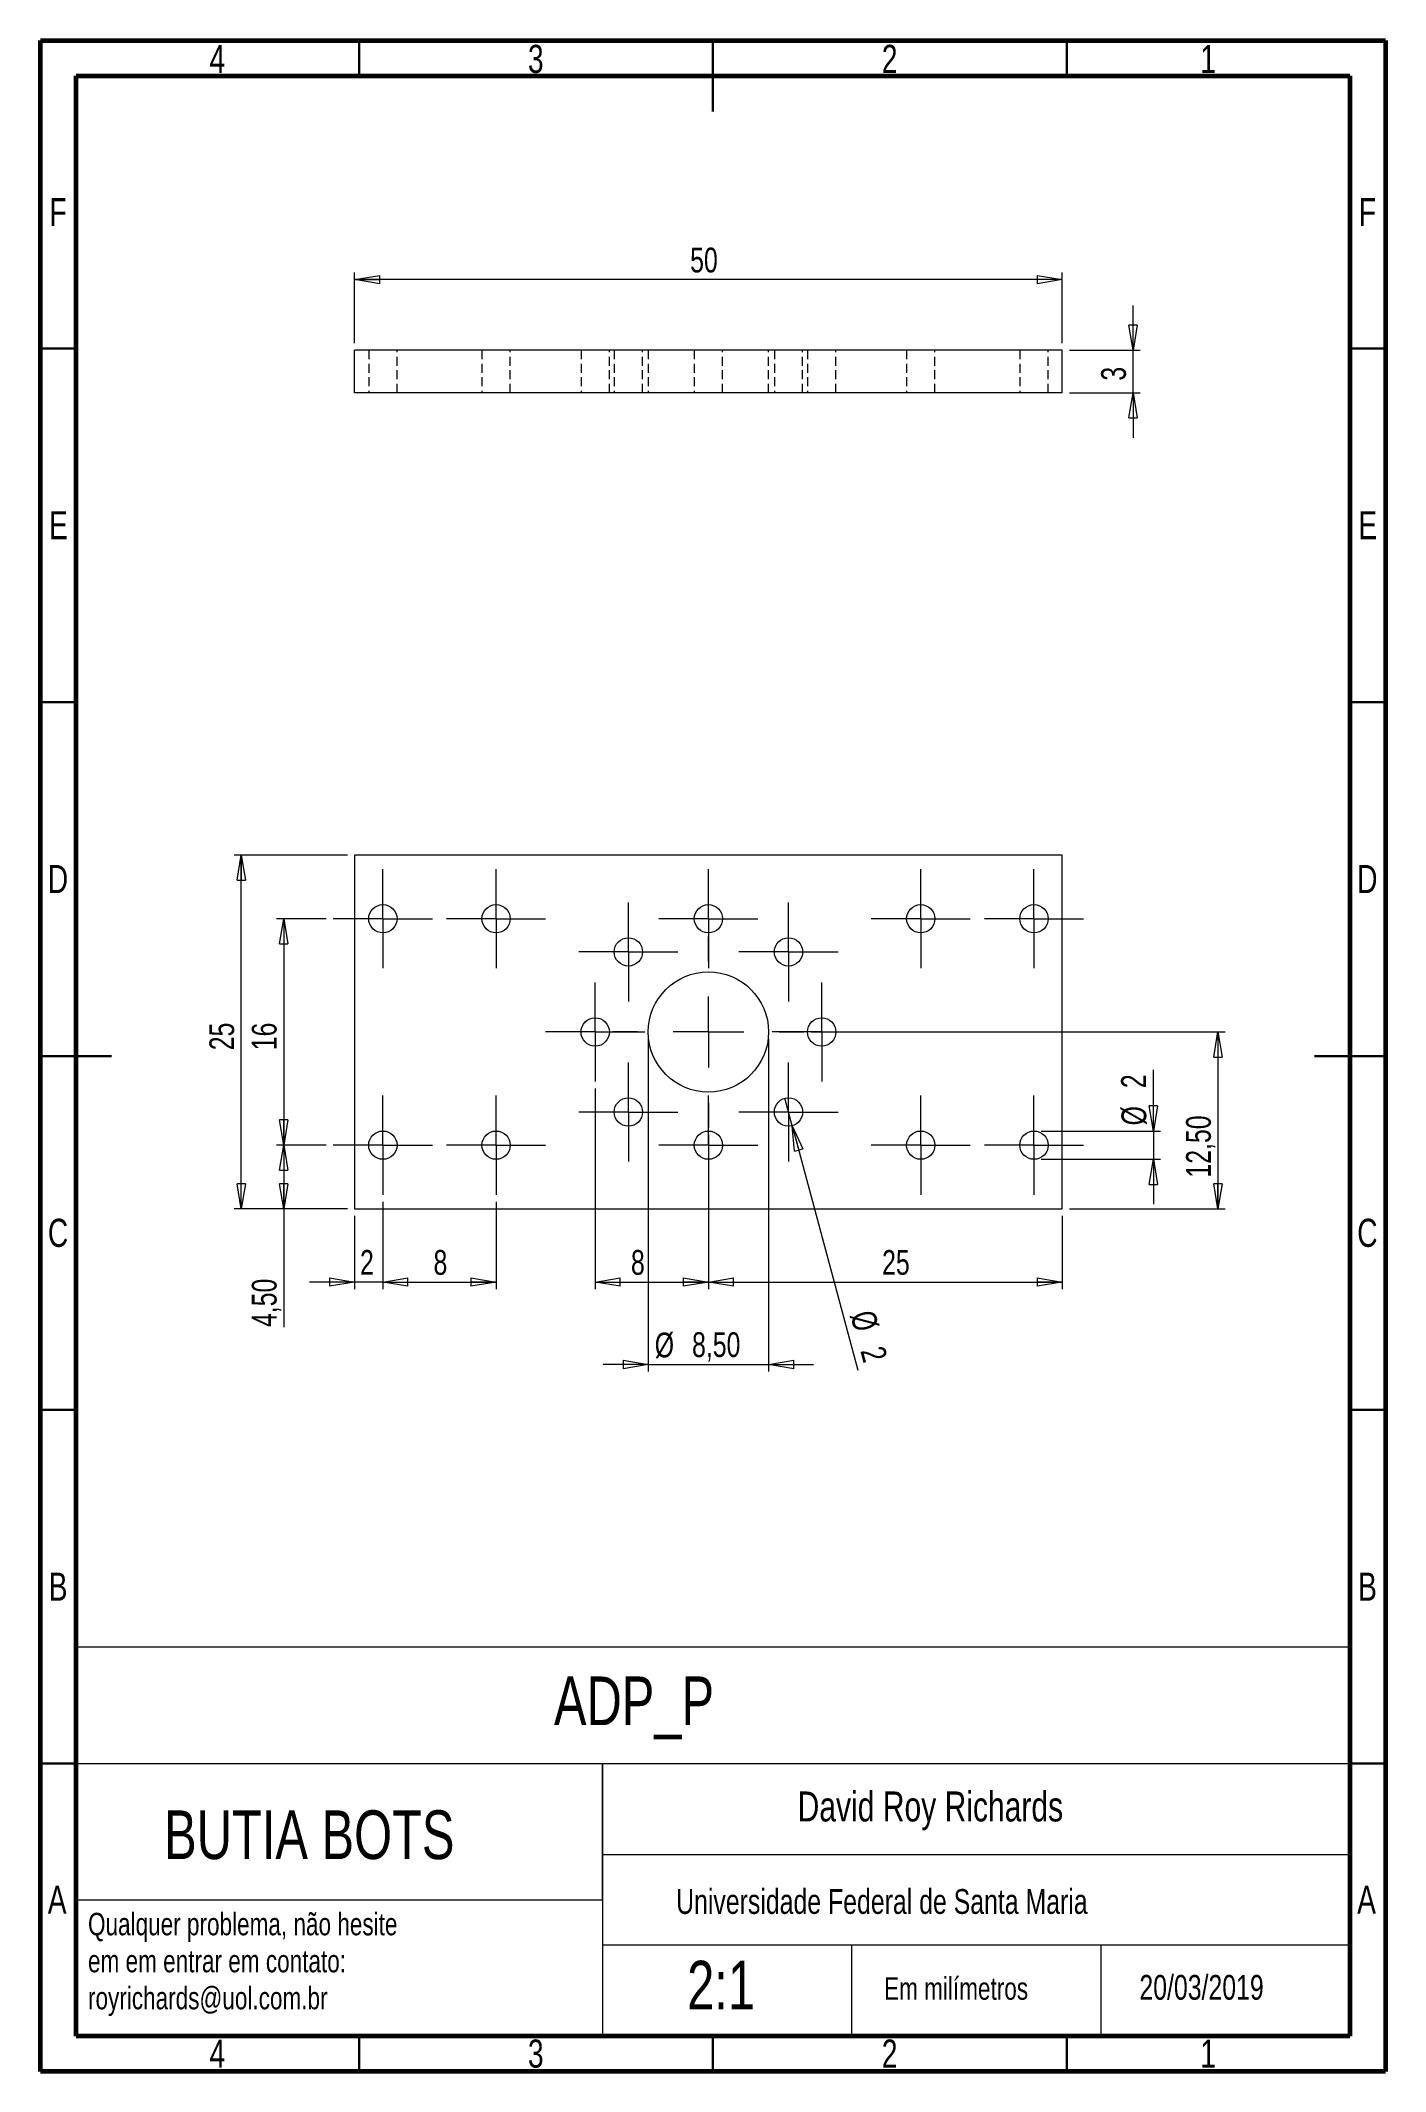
# Model space of a CAD drawing. Header units: millimetres. Extents: x 15 to 205, y 5 to 292.
import ezdxf

# ---------------------------------------------------------------- set-up
doc = ezdxf.new("R2010")
doc.units = ezdxf.units.MM
doc.linetypes.add('HIDDEN', pattern=[1.905, 1.27, -0.635])
doc.styles.add('SLDTEXTSTYLE0', font='TXT', dxfattribs={"width": 0.75})
doc.dimstyles.new('SLDDIMSTYLE0', dxfattribs={"dimtxt": 3.5, "dimasz": 3.556, "dimexe": 0, "dimexo": 0.0625, "dimgap": 0.875, "dimtad": 1, "dimlfac": 0.5, "dimrnd": 1e-09, "dimzin": 12, "dimdsep": 46, "dimtxsty": 'SLDTEXTSTYLE0', "dimblk1": 'CLOSED', "dimblk2": 'CLOSED', "dimsah": 1, "dimcen": 0.09, "dimadec": 0, "dimazin": 3, "dimtfac": 1, "dimtmove": 0, "dimatfit": 0, "dimldrblk": 'CLOSED', "dimfxl": 0, "dimfrac": 2, "dimtolj": 1, "dimtzin": 12, "dimarcsym": 0})
doc.dimstyles.new('SLDDIMSTYLE1', dxfattribs={"dimtxt": 3.5, "dimasz": 3.556, "dimexe": 0, "dimexo": 0.0625, "dimgap": 0.875, "dimtad": 1, "dimlfac": 0.5, "dimrnd": 1e-09, "dimzin": 12, "dimdsep": 46, "dimtxsty": 'SLDTEXTSTYLE0', "dimblk1": 'CLOSED', "dimblk2": 'CLOSED', "dimsah": 1, "dimcen": 0.09, "dimadec": 0, "dimazin": 3, "dimtfac": 1, "dimtofl": 0, "dimtmove": 0, "dimatfit": 3, "dimldrblk": 'CLOSED', "dimfxl": 0, "dimfrac": 2, "dimtolj": 1, "dimtzin": 12, "dimarcsym": 0})
doc.dimstyles.new('SLDDIMSTYLE2', dxfattribs={"dimtxt": 3.5, "dimasz": 3.556, "dimexe": 0, "dimexo": 0.0625, "dimgap": 0.875, "dimtad": 1, "dimlfac": 0.5, "dimrnd": 1e-09, "dimzin": 12, "dimdsep": 46, "dimtxsty": 'SLDTEXTSTYLE0', "dimblk1": 'NONE', "dimblk2": 'CLOSED', "dimsah": 1, "dimcen": 0, "dimadec": 0, "dimazin": 3, "dimtfac": 1, "dimtmove": 0, "dimatfit": 3, "dimldrblk": 'NONE', "dimfxl": 0, "dimfrac": 2, "dimtolj": 1, "dimtzin": 12, "dimarcsym": 0})

# ---------------------------------------------------------------- blocks, each defined once
blk = doc.blocks.new('SW_NOTE_0')
at = {"color": 0, "linetype": 'Continuous', "lineweight": 0, "char_height": 3.175, "attachment_point": 1, "style": 'SLDTEXTSTYLE0'}
for s, insert in [('Qualquer problema, não hesite', (0, 4.09)), ('em em entrar em contato:', (0, -1.14)), ('royrichards@uol.com.br', (0, -6.37))]:
    blk.add_mtext(s, dxfattribs=dict(at, insert=insert))
blk = doc.blocks.new('_CLOSED')
at = {"color": 0, "linetype": 'ByBlock', "lineweight": -2}
for p, q in [((-1, 0.166667), (0, 0)), ((-1, 0.166667), (-1, -0.166667)), ((0, 0), (-1, -0.166667)), ((0, 0), (-1, 0))]:
    blk.add_line(p, q, dxfattribs=at)
blk = doc.blocks.new('_D')
at = {"color": 7, "linetype": 'Continuous', "lineweight": 0}
for p, q in [((100.85, 150.9), (100.85, 103.9)), ((117.85, 150.9), (117.85, 103.9)), ((100.85, 104.9), (94.5, 104.9)), ((100.85, 104.9), (117.85, 104.9)), ((117.85, 104.9), (124.2, 104.9))]:
    blk.add_line(p, q, dxfattribs=at)
at = {"color": 7, "linetype": 'Continuous', "lineweight": 0, "xscale": 3.556, "yscale": 3.556}
blk.add_blockref('_CLOSED', (100.85, 104.9, -3), dxfattribs=at)
at = {"color": 7, "linetype": 'Continuous', "lineweight": 0, "xscale": 3.556, "yscale": 3.556, "rotation": 180.0000000000004}
blk.add_blockref('_CLOSED', (117.85, 104.9, -3), dxfattribs=at)
at = {"color": 7, "linetype": 'Continuous', "lineweight": 0, "char_height": 3.5, "attachment_point": 1, "style": 'SLDTEXTSTYLE0'}
for s, insert in [('%%c', (101.77, 109.41)), ('8,50', (107.04, 109.46))]:
    blk.add_mtext(s, dxfattribs=dict(at, insert=insert))
blk = doc.blocks.new('_D_1')
at = {"color": 7, "linetype": 'Continuous', "lineweight": 0}
for p, q in [((55.35, 135.9), (48.35, 135.9)), ((49.35, 135.9), (49.35, 126.9)), ((58.35, 126.9), (48.35, 126.9)), ((49.35, 126.9), (49.35, 110.2))]:
    blk.add_line(p, q, dxfattribs=at)
at = {"color": 7, "linetype": 'Continuous', "lineweight": 0, "xscale": 3.556, "yscale": 3.556}
for p, rotation in [((49.35, 135.9, -3), 90.0000000000004), ((49.35, 126.9, -3), 270.0000000000004)]:
    blk.add_blockref('_CLOSED', p, dxfattribs=dict(at, rotation=rotation))
at = {"color": 7, "linetype": 'Continuous', "lineweight": 0, "insert": (44.84, 110.2), "char_height": 3.5, "attachment_point": 1, "rotation": 90, "style": 'SLDTEXTSTYLE0'}
blk.add_mtext('4,50', dxfattribs=at)
blk = doc.blocks.new('_D_2')
at = {"color": 7, "linetype": 'Continuous', "lineweight": 0}
for p, q in [((63.35, 127.9), (63.35, 115.56)), ((59.35, 125.9), (59.35, 115.56)), ((59.35, 116.56), (53, 116.56)), ((63.35, 116.56), (59.35, 116.56)), ((63.35, 116.56), (69.7, 116.56))]:
    blk.add_line(p, q, dxfattribs=at)
at = {"color": 7, "linetype": 'Continuous', "lineweight": 0, "xscale": 3.556, "yscale": 3.556}
blk.add_blockref('_CLOSED', (59.35, 116.56, -3), dxfattribs=at)
at = {"color": 7, "linetype": 'Continuous', "lineweight": 0, "xscale": 3.556, "yscale": 3.556, "rotation": 180.0000000000004}
blk.add_blockref('_CLOSED', (63.35, 116.56, -3), dxfattribs=at)
at = {"color": 7, "linetype": 'Continuous', "lineweight": 0, "insert": (60.13, 121.08), "char_height": 3.5, "attachment_point": 1, "style": 'SLDTEXTSTYLE0'}
blk.add_mtext('2', dxfattribs=at)
blk = doc.blocks.new('_D_3')
at = {"color": 7, "linetype": 'Continuous', "lineweight": 0}
for p, q in [((63.35, 127.9), (63.35, 115.56)), ((79.35, 127.9), (79.35, 115.56)), ((63.35, 116.56), (79.35, 116.56))]:
    blk.add_line(p, q, dxfattribs=at)
at = {"color": 7, "linetype": 'Continuous', "lineweight": 0, "xscale": 3.556, "yscale": 3.556, "rotation": 180.0000000000004}
blk.add_blockref('_CLOSED', (63.35, 116.56, -3), dxfattribs=at)
at = {"color": 7, "linetype": 'Continuous', "lineweight": 0, "xscale": 3.556, "yscale": 3.556}
blk.add_blockref('_CLOSED', (79.35, 116.56, -3), dxfattribs=at)
at = {"color": 7, "linetype": 'Continuous', "lineweight": 0, "insert": (70.51, 121.08), "char_height": 3.5, "attachment_point": 1, "style": 'SLDTEXTSTYLE0'}
blk.add_mtext('8', dxfattribs=at)
blk = doc.blocks.new('_D_4')
at = {"color": 7, "linetype": 'Continuous', "lineweight": 0}
for p, q in [((55.35, 167.9), (48.35, 167.9)), ((49.35, 167.9), (49.35, 135.9)), ((55.35, 135.9), (48.35, 135.9))]:
    blk.add_line(p, q, dxfattribs=at)
at = {"color": 7, "linetype": 'Continuous', "lineweight": 0, "xscale": 3.556, "yscale": 3.556}
for p, rotation in [((49.35, 167.9, -3), 90.0000000000004), ((49.35, 135.9, -3), 270.0000000000004)]:
    blk.add_blockref('_CLOSED', p, dxfattribs=dict(at, rotation=rotation))
at = {"color": 7, "linetype": 'Continuous', "lineweight": 0, "insert": (44.84, 149.31), "char_height": 3.5, "attachment_point": 1, "rotation": 90, "style": 'SLDTEXTSTYLE0'}
blk.add_mtext('16', dxfattribs=at)
blk = doc.blocks.new('_D_5')
at = {"color": 7, "linetype": 'Continuous', "lineweight": 0}
for p, q in [((172.22, 137.9), (172.22, 146.55)), ((156.35, 137.9), (173.22, 137.9)), ((172.22, 137.9), (172.22, 133.9)), ((156.35, 133.9), (173.22, 133.9)), ((172.22, 133.9), (172.22, 127.55))]:
    blk.add_line(p, q, dxfattribs=at)
at = {"color": 7, "linetype": 'Continuous', "lineweight": 0, "xscale": 3.556, "yscale": 3.556}
for p, rotation in [((172.22, 137.9, -3), 270.0000000000004), ((172.22, 133.9, -3), 90.0000000000004)]:
    blk.add_blockref('_CLOSED', p, dxfattribs=dict(at, rotation=rotation))
at = {"color": 7, "linetype": 'Continuous', "lineweight": 0, "char_height": 3.5, "attachment_point": 1, "rotation": 90, "style": 'SLDTEXTSTYLE0'}
for s, insert in [('2', (167.66, 143.96)), ('%%c', (167.71, 138.69))]:
    blk.add_mtext(s, dxfattribs=dict(at, insert=insert))
blk = doc.blocks.new('_D_6')
at = {"color": 7, "linetype": 'Continuous', "lineweight": 0}
for q in [(120.15, 142.52), (130.45, 104.08)]:
    blk.add_line((121.19, 138.65), q, dxfattribs=at)
at = {"color": 7, "linetype": 'Continuous', "lineweight": 0, "xscale": 3.556, "yscale": 3.556, "rotation": 105}
blk.add_blockref('_CLOSED', (121.19, 138.65, -3), dxfattribs=at)
at = {"color": 7, "linetype": 'Continuous', "lineweight": 0, "char_height": 3.5, "attachment_point": 1, "rotation": 285, "style": 'SLDTEXTSTYLE0'}
for s, insert in [('%%c', (132.76, 112.84)), ('2', (134.18, 107.75))]:
    blk.add_mtext(s, dxfattribs=dict(at, insert=insert))
blk = doc.blocks.new('_NONE')
blk = doc.blocks.new('_D_7')
at = {"color": 7, "linetype": 'Continuous', "lineweight": 0}
for p, q in [((93.35, 143.9), (93.35, 115.56)), ((109.35, 137.4), (109.35, 115.56)), ((93.35, 116.56), (109.35, 116.56))]:
    blk.add_line(p, q, dxfattribs=at)
at = {"color": 7, "linetype": 'Continuous', "lineweight": 0, "xscale": 3.556, "yscale": 3.556, "rotation": 180.0000000000004}
blk.add_blockref('_CLOSED', (93.35, 116.56, -3), dxfattribs=at)
at = {"color": 7, "linetype": 'Continuous', "lineweight": 0, "xscale": 3.556, "yscale": 3.556}
blk.add_blockref('_CLOSED', (109.35, 116.56, -3), dxfattribs=at)
at = {"color": 7, "linetype": 'Continuous', "lineweight": 0, "insert": (98.41, 121.08), "char_height": 3.5, "attachment_point": 1, "style": 'SLDTEXTSTYLE0'}
blk.add_mtext('8', dxfattribs=at)
blk = doc.blocks.new('_D_8')
at = {"color": 7, "linetype": 'Continuous', "lineweight": 0}
for p, q in [((109.35, 137.4), (109.35, 115.56)), ((159.35, 125.9), (159.35, 115.56)), ((109.35, 116.56), (159.35, 116.56))]:
    blk.add_line(p, q, dxfattribs=at)
at = {"color": 7, "linetype": 'Continuous', "lineweight": 0, "xscale": 3.556, "yscale": 3.556, "rotation": 180.0000000000004}
blk.add_blockref('_CLOSED', (109.35, 116.56, -3), dxfattribs=at)
at = {"color": 7, "linetype": 'Continuous', "lineweight": 0, "xscale": 3.556, "yscale": 3.556}
blk.add_blockref('_CLOSED', (159.35, 116.56, -3), dxfattribs=at)
at = {"color": 7, "linetype": 'Continuous', "lineweight": 0, "insert": (133.89, 121.08), "char_height": 3.5, "attachment_point": 1, "style": 'SLDTEXTSTYLE0'}
blk.add_mtext('25', dxfattribs=at)
blk = doc.blocks.new('_D_9')
at = {"color": 7, "linetype": 'Continuous', "lineweight": 0}
for p, q in [((123.85, 151.9), (182.35, 151.9)), ((181.35, 151.9), (181.35, 126.9)), ((160.35, 126.9), (182.35, 126.9))]:
    blk.add_line(p, q, dxfattribs=at)
at = {"color": 7, "linetype": 'Continuous', "lineweight": 0, "xscale": 3.556, "yscale": 3.556}
for p, rotation in [((181.35, 151.9, -3), 90.0000000000004), ((181.35, 126.9, -3), 270.0000000000004)]:
    blk.add_blockref('_CLOSED', p, dxfattribs=dict(at, rotation=rotation))
at = {"color": 7, "linetype": 'Continuous', "lineweight": 0, "insert": (176.84, 131.32), "char_height": 3.5, "attachment_point": 1, "rotation": 90, "style": 'SLDTEXTSTYLE0'}
blk.add_mtext('12,50', dxfattribs=at)
blk = doc.blocks.new('_D_10')
at = {"color": 7, "linetype": 'Continuous', "lineweight": 0}
for p, q in [((58.35, 176.9), (42.35, 176.9)), ((43.35, 126.9), (43.35, 176.9)), ((58.35, 126.9), (42.35, 126.9))]:
    blk.add_line(p, q, dxfattribs=at)
at = {"color": 7, "linetype": 'Continuous', "lineweight": 0, "xscale": 3.556, "yscale": 3.556}
for p, rotation in [((43.35, 176.9, -3), 90.0000000000004), ((43.35, 126.9, -3), 270.0000000000004)]:
    blk.add_blockref('_CLOSED', p, dxfattribs=dict(at, rotation=rotation))
at = {"color": 7, "linetype": 'Continuous', "lineweight": 0, "insert": (38.84, 149.31), "char_height": 3.5, "attachment_point": 1, "rotation": 90, "style": 'SLDTEXTSTYLE0'}
blk.add_mtext('25', dxfattribs=at)
blk = doc.blocks.new('SW_CENTERMARKSYMBOL_0')
at = {"color": 0, "linetype": 'Continuous', "lineweight": 0}
for p, q in [((0, 10), (0, 13.5)), ((0, 0), (0, 5)), ((-10, 0), (-13.5, 0)), ((0, 0), (-5, 0)), ((0, 0), (0, -5)), ((0, 0), (5, 0)), ((10, 0), (13.5, 0)), ((0, -10), (0, -13.5))]:
    blk.add_line(p, q, dxfattribs=at)
blk = doc.blocks.new('SW_CENTERMARKSYMBOL_1')
at = {"color": 0, "linetype": 'Continuous', "lineweight": 0}
for p, q in [((0, 5), (0, 7)), ((0, 0), (0, 5)), ((-5, 0), (-7, 0)), ((0, 0), (-5, 0)), ((0, 0), (0, -5)), ((0, 0), (5, 0)), ((5, 0), (7, 0)), ((0, -5), (0, -7))]:
    blk.add_line(p, q, dxfattribs=at)
blk = doc.blocks.new('SW_CENTERMARKSYMBOL_2')
at = {"color": 0, "linetype": 'Continuous', "lineweight": 0}
for p, q in [((0, 5), (0, 7)), ((0, 0), (0, 5)), ((-5, 0), (-7, 0)), ((0, 0), (-5, 0)), ((0, 0), (0, -5)), ((0, 0), (5, 0)), ((5, 0), (7, 0)), ((0, -5), (0, -7))]:
    blk.add_line(p, q, dxfattribs=at)
blk = doc.blocks.new('SW_CENTERMARKSYMBOL_3')
at = {"color": 0, "linetype": 'Continuous', "lineweight": 0}
for p, q in [((0, 5), (0, 7)), ((0, 0), (0, 5)), ((-5, 0), (-7, 0)), ((0, 0), (-5, 0)), ((0, 0), (0, -5)), ((0, 0), (5, 0)), ((5, 0), (7, 0)), ((0, -5), (0, -7))]:
    blk.add_line(p, q, dxfattribs=at)
blk = doc.blocks.new('SW_CENTERMARKSYMBOL_4')
at = {"color": 0, "linetype": 'Continuous', "lineweight": 0}
for p, q in [((0, 5), (0, 7)), ((0, 0), (0, 5)), ((-5, 0), (-7, 0)), ((0, 0), (-5, 0)), ((0, 0), (0, -5)), ((0, 0), (5, 0)), ((5, 0), (7, 0)), ((0, -5), (0, -7))]:
    blk.add_line(p, q, dxfattribs=at)
blk = doc.blocks.new('SW_CENTERMARKSYMBOL_5')
at = {"color": 0, "linetype": 'Continuous', "lineweight": 0}
for p, q in [((0, 5), (0, 7)), ((0, 0), (0, 5)), ((-5, 0), (-7, 0)), ((0, 0), (-5, 0)), ((0, 0), (0, -5)), ((0, 0), (5, 0)), ((5, 0), (7, 0)), ((0, -5), (0, -7))]:
    blk.add_line(p, q, dxfattribs=at)
blk = doc.blocks.new('SW_CENTERMARKSYMBOL_6')
at = {"color": 0, "linetype": 'Continuous', "lineweight": 0}
for p, q in [((0, 5), (0, 7)), ((0, 0), (0, 5)), ((-5, 0), (-7, 0)), ((0, 0), (-5, 0)), ((0, 0), (0, -5)), ((0, 0), (5, 0)), ((5, 0), (7, 0)), ((0, -5), (0, -7))]:
    blk.add_line(p, q, dxfattribs=at)
blk = doc.blocks.new('SW_CENTERMARKSYMBOL_7')
at = {"color": 0, "linetype": 'Continuous', "lineweight": 0}
for p, q in [((0, 5), (0, 7)), ((0, 0), (0, 5)), ((-5, 0), (-7, 0)), ((0, 0), (-5, 0)), ((0, 0), (0, -5)), ((0, 0), (5, 0)), ((5, 0), (7, 0)), ((0, -5), (0, -7))]:
    blk.add_line(p, q, dxfattribs=at)
blk = doc.blocks.new('SW_CENTERMARKSYMBOL_8')
at = {"color": 0, "linetype": 'Continuous', "lineweight": 0}
for p, q in [((0, 5), (0, 7)), ((0, 0), (0, 5)), ((-5, 0), (-7, 0)), ((0, 0), (-5, 0)), ((0, 0), (0, -5)), ((0, 0), (5, 0)), ((5, 0), (7, 0)), ((0, -5), (0, -7))]:
    blk.add_line(p, q, dxfattribs=at)
blk = doc.blocks.new('SW_CENTERMARKSYMBOL_9')
at = {"color": 0, "linetype": 'Continuous', "lineweight": 0}
for p, q in [((0, 5), (0, 7)), ((0, 0), (0, 5)), ((-5, 0), (-7, 0)), ((0, 0), (-5, 0)), ((0, 0), (0, -5)), ((0, 0), (5, 0)), ((5, 0), (7, 0)), ((0, -5), (0, -7))]:
    blk.add_line(p, q, dxfattribs=at)
blk = doc.blocks.new('SW_CENTERMARKSYMBOL_10')
at = {"color": 0, "linetype": 'Continuous', "lineweight": 0}
for p, q in [((0, 5), (0, 7)), ((0, 0), (0, 5)), ((-5, 0), (-7, 0)), ((0, 0), (-5, 0)), ((0, 0), (0, -5)), ((0, 0), (5, 0)), ((5, 0), (7, 0)), ((0, -5), (0, -7))]:
    blk.add_line(p, q, dxfattribs=at)
blk = doc.blocks.new('SW_CENTERMARKSYMBOL_11')
at = {"color": 0, "linetype": 'Continuous', "lineweight": 0}
for p, q in [((0, 5), (0, 7)), ((0, 0), (0, 5)), ((-5, 0), (-7, 0)), ((0, 0), (-5, 0)), ((0, 0), (0, -5)), ((0, 0), (5, 0)), ((5, 0), (7, 0)), ((0, -5), (0, -7))]:
    blk.add_line(p, q, dxfattribs=at)
blk = doc.blocks.new('SW_CENTERMARKSYMBOL_12')
at = {"color": 0, "linetype": 'Continuous', "lineweight": 0}
for p, q in [((0, 5), (0, 7)), ((0, 0), (0, 5)), ((-5, 0), (-7, 0)), ((0, 0), (-5, 0)), ((0, 0), (0, -5)), ((0, 0), (5, 0)), ((5, 0), (7, 0)), ((0, -5), (0, -7))]:
    blk.add_line(p, q, dxfattribs=at)
blk = doc.blocks.new('SW_CENTERMARKSYMBOL_13')
at = {"color": 0, "linetype": 'Continuous', "lineweight": 0}
for p, q in [((0, 5), (0, 7)), ((0, 0), (0, 5)), ((-5, 0), (-7, 0)), ((0, 0), (-5, 0)), ((0, 0), (0, -5)), ((0, 0), (5, 0)), ((5, 0), (7, 0)), ((0, -5), (0, -7))]:
    blk.add_line(p, q, dxfattribs=at)
blk = doc.blocks.new('SW_CENTERMARKSYMBOL_14')
at = {"color": 0, "linetype": 'Continuous', "lineweight": 0}
for p, q in [((0, 5), (0, 7)), ((0, 0), (0, 5)), ((-5, 0), (-7, 0)), ((0, 0), (-5, 0)), ((0, 0), (0, -5)), ((0, 0), (5, 0)), ((5, 0), (7, 0)), ((0, -5), (0, -7))]:
    blk.add_line(p, q, dxfattribs=at)
blk = doc.blocks.new('SW_CENTERMARKSYMBOL_15')
at = {"color": 0, "linetype": 'Continuous', "lineweight": 0}
for p, q in [((0, 5), (0, 7)), ((0, 0), (0, 5)), ((-5, 0), (-7, 0)), ((0, 0), (-5, 0)), ((0, 0), (0, -5)), ((0, 0), (5, 0)), ((5, 0), (7, 0)), ((0, -5), (0, -7))]:
    blk.add_line(p, q, dxfattribs=at)
blk = doc.blocks.new('SW_CENTERMARKSYMBOL_16')
at = {"color": 0, "linetype": 'Continuous', "lineweight": 0}
for p, q in [((0, 5), (0, 7)), ((0, 0), (0, 5)), ((-5, 0), (-7, 0)), ((0, 0), (-5, 0)), ((0, 0), (0, -5)), ((0, 0), (5, 0)), ((5, 0), (7, 0)), ((0, -5), (0, -7))]:
    blk.add_line(p, q, dxfattribs=at)
blk = doc.blocks.new('SW_CENTERMARKSYMBOL_17')
at = {"color": 0, "linetype": 'Continuous', "lineweight": 0}
for p, q in [((0, 10), (0, 13.5)), ((0, 0), (0, 5)), ((-10, 0), (-13.5, 0)), ((0, 0), (-5, 0)), ((0, 0), (0, -5)), ((0, 0), (5, 0)), ((10, 0), (13.5, 0)), ((0, -10), (0, -13.5))]:
    blk.add_line(p, q, dxfattribs=at)
blk = doc.blocks.new('SW_CENTERMARKSYMBOL_18')
at = {"color": 0, "linetype": 'Continuous', "lineweight": 0}
for p, q in [((0, 5), (0, 7)), ((0, 0), (0, 5)), ((-5, 0), (-7, 0)), ((0, 0), (-5, 0)), ((0, 0), (0, -5)), ((0, 0), (5, 0)), ((5, 0), (7, 0)), ((0, -5), (0, -7))]:
    blk.add_line(p, q, dxfattribs=at)
blk = doc.blocks.new('SW_CENTERMARKSYMBOL_19')
at = {"color": 0, "linetype": 'Continuous', "lineweight": 0}
for p, q in [((0, 5), (0, 7)), ((0, 0), (0, 5)), ((-5, 0), (-7, 0)), ((0, 0), (-5, 0)), ((0, 0), (0, -5)), ((0, 0), (5, 0)), ((5, 0), (7, 0)), ((0, -5), (0, -7))]:
    blk.add_line(p, q, dxfattribs=at)
blk = doc.blocks.new('SW_CENTERMARKSYMBOL_20')
at = {"color": 0, "linetype": 'Continuous', "lineweight": 0}
for p, q in [((0, 5), (0, 7)), ((0, 0), (0, 5)), ((-5, 0), (-7, 0)), ((0, 0), (-5, 0)), ((0, 0), (0, -5)), ((0, 0), (5, 0)), ((5, 0), (7, 0)), ((0, -5), (0, -7))]:
    blk.add_line(p, q, dxfattribs=at)
blk = doc.blocks.new('SW_CENTERMARKSYMBOL_21')
at = {"color": 0, "linetype": 'Continuous', "lineweight": 0}
for p, q in [((0, 5), (0, 7)), ((0, 0), (0, 5)), ((-5, 0), (-7, 0)), ((0, 0), (-5, 0)), ((0, 0), (0, -5)), ((0, 0), (5, 0)), ((5, 0), (7, 0)), ((0, -5), (0, -7))]:
    blk.add_line(p, q, dxfattribs=at)
blk = doc.blocks.new('SW_CENTERMARKSYMBOL_22')
at = {"color": 0, "linetype": 'Continuous', "lineweight": 0}
for p, q in [((0, 5), (0, 7)), ((0, 0), (0, 5)), ((-5, 0), (-7, 0)), ((0, 0), (-5, 0)), ((0, 0), (0, -5)), ((0, 0), (5, 0)), ((5, 0), (7, 0)), ((0, -5), (0, -7))]:
    blk.add_line(p, q, dxfattribs=at)
blk = doc.blocks.new('SW_CENTERMARKSYMBOL_23')
at = {"color": 0, "linetype": 'Continuous', "lineweight": 0}
for p, q in [((0, 5), (0, 7)), ((0, 0), (0, 5)), ((-5, 0), (-7, 0)), ((0, 0), (-5, 0)), ((0, 0), (0, -5)), ((0, 0), (5, 0)), ((5, 0), (7, 0)), ((0, -5), (0, -7))]:
    blk.add_line(p, q, dxfattribs=at)
blk = doc.blocks.new('SW_CENTERMARKSYMBOL_24')
at = {"color": 0, "linetype": 'Continuous', "lineweight": 0}
for p, q in [((0, 5), (0, 7)), ((0, 0), (0, 5)), ((-5, 0), (-7, 0)), ((0, 0), (-5, 0)), ((0, 0), (0, -5)), ((0, 0), (5, 0)), ((5, 0), (7, 0)), ((0, -5), (0, -7))]:
    blk.add_line(p, q, dxfattribs=at)
blk = doc.blocks.new('SW_CENTERMARKSYMBOL_25')
at = {"color": 0, "linetype": 'Continuous', "lineweight": 0}
for p, q in [((0, 5), (0, 7)), ((0, 0), (0, 5)), ((-5, 0), (-7, 0)), ((0, 0), (-5, 0)), ((0, 0), (0, -5)), ((0, 0), (5, 0)), ((5, 0), (7, 0)), ((0, -5), (0, -7))]:
    blk.add_line(p, q, dxfattribs=at)
blk = doc.blocks.new('SW_CENTERMARKSYMBOL_26')
at = {"color": 0, "linetype": 'Continuous', "lineweight": 0}
for p, q in [((0, 5), (0, 7)), ((0, 0), (0, 5)), ((-5, 0), (-7, 0)), ((0, 0), (-5, 0)), ((0, 0), (0, -5)), ((0, 0), (5, 0)), ((5, 0), (7, 0)), ((0, -5), (0, -7))]:
    blk.add_line(p, q, dxfattribs=at)
blk = doc.blocks.new('SW_CENTERMARKSYMBOL_27')
at = {"color": 0, "linetype": 'Continuous', "lineweight": 0}
for p, q in [((0, 5), (0, 7)), ((0, 0), (0, 5)), ((-5, 0), (-7, 0)), ((0, 0), (-5, 0)), ((0, 0), (0, -5)), ((0, 0), (5, 0)), ((5, 0), (7, 0)), ((0, -5), (0, -7))]:
    blk.add_line(p, q, dxfattribs=at)
blk = doc.blocks.new('SW_CENTERMARKSYMBOL_28')
at = {"color": 0, "linetype": 'Continuous', "lineweight": 0}
for p, q in [((0, 5), (0, 7)), ((0, 0), (0, 5)), ((-5, 0), (-7, 0)), ((0, 0), (-5, 0)), ((0, 0), (0, -5)), ((0, 0), (5, 0)), ((5, 0), (7, 0)), ((0, -5), (0, -7))]:
    blk.add_line(p, q, dxfattribs=at)
blk = doc.blocks.new('SW_CENTERMARKSYMBOL_29')
at = {"color": 0, "linetype": 'Continuous', "lineweight": 0}
for p, q in [((0, 5), (0, 7)), ((0, 0), (0, 5)), ((-5, 0), (-7, 0)), ((0, 0), (-5, 0)), ((0, 0), (0, -5)), ((0, 0), (5, 0)), ((5, 0), (7, 0)), ((0, -5), (0, -7))]:
    blk.add_line(p, q, dxfattribs=at)
blk = doc.blocks.new('SW_CENTERMARKSYMBOL_30')
at = {"color": 0, "linetype": 'Continuous', "lineweight": 0}
for p, q in [((0, 5), (0, 7)), ((0, 0), (0, 5)), ((-5, 0), (-7, 0)), ((0, 0), (-5, 0)), ((0, 0), (0, -5)), ((0, 0), (5, 0)), ((5, 0), (7, 0)), ((0, -5), (0, -7))]:
    blk.add_line(p, q, dxfattribs=at)
blk = doc.blocks.new('SW_CENTERMARKSYMBOL_31')
at = {"color": 0, "linetype": 'Continuous', "lineweight": 0}
for p, q in [((0, 5), (0, 7)), ((0, 0), (0, 5)), ((-5, 0), (-7, 0)), ((0, 0), (-5, 0)), ((0, 0), (0, -5)), ((0, 0), (5, 0)), ((5, 0), (7, 0)), ((0, -5), (0, -7))]:
    blk.add_line(p, q, dxfattribs=at)
blk = doc.blocks.new('SW_CENTERMARKSYMBOL_32')
at = {"color": 0, "linetype": 'Continuous', "lineweight": 0}
for p, q in [((0, 5), (0, 7)), ((0, 0), (0, 5)), ((-5, 0), (-7, 0)), ((0, 0), (-5, 0)), ((0, 0), (0, -5)), ((0, 0), (5, 0)), ((5, 0), (7, 0)), ((0, -5), (0, -7))]:
    blk.add_line(p, q, dxfattribs=at)
blk = doc.blocks.new('SW_CENTERMARKSYMBOL_33')
at = {"color": 0, "linetype": 'Continuous', "lineweight": 0}
for p, q in [((0, 5), (0, 7)), ((0, 0), (0, 5)), ((-5, 0), (-7, 0)), ((0, 0), (-5, 0)), ((0, 0), (0, -5)), ((0, 0), (5, 0)), ((5, 0), (7, 0)), ((0, -5), (0, -7))]:
    blk.add_line(p, q, dxfattribs=at)
blk = doc.blocks.new('_D_11')
at = {"color": 7, "linetype": 'Continuous', "lineweight": 0}
for p, q in [((169.35, 248.23), (169.35, 254.58)), ((160.35, 248.23), (170.35, 248.23)), ((169.35, 242.23), (169.35, 248.23)), ((160.35, 242.23), (170.35, 242.23)), ((169.35, 242.23), (169.35, 235.88))]:
    blk.add_line(p, q, dxfattribs=at)
at = {"color": 7, "linetype": 'Continuous', "lineweight": 0, "xscale": 3.556, "yscale": 3.556}
for p, rotation in [((169.35, 248.23), 270.0000000000004), ((169.35, 242.23), 90.0000000000004)]:
    blk.add_blockref('_CLOSED', p, dxfattribs=dict(at, rotation=rotation))
at = {"color": 7, "linetype": 'Continuous', "lineweight": 0, "insert": (164.84, 243.94), "char_height": 3.5, "attachment_point": 1, "rotation": 90, "style": 'SLDTEXTSTYLE0'}
blk.add_mtext('3', dxfattribs=at)
blk = doc.blocks.new('_D_12')
at = {"color": 7, "linetype": 'Continuous', "lineweight": 0}
for p, q in [((59.35, 249.23), (59.35, 259.23)), ((159.35, 249.23), (159.35, 259.23)), ((159.35, 258.23), (59.35, 258.23))]:
    blk.add_line(p, q, dxfattribs=at)
at = {"color": 7, "linetype": 'Continuous', "lineweight": 0, "xscale": 3.556, "yscale": 3.556, "rotation": 180.0000000000004}
blk.add_blockref('_CLOSED', (59.35, 258.23), dxfattribs=at)
at = {"color": 7, "linetype": 'Continuous', "lineweight": 0, "xscale": 3.556, "yscale": 3.556}
blk.add_blockref('_CLOSED', (159.35, 258.23), dxfattribs=at)
at = {"color": 7, "linetype": 'Continuous', "lineweight": 0, "insert": (106.77, 262.74), "char_height": 3.5, "attachment_point": 1, "style": 'SLDTEXTSTYLE0'}
blk.add_mtext('50', dxfattribs=at)

msp = doc.modelspace()

# ---------------------------------------------------------------- linework, layer by layer
at = {"color": 7, "linetype": 'Continuous', "lineweight": 60}
for p, q in [((15, 5), (15, 292)), ((15, 292), (205, 292)), ((205, 292), (205, 5)), ((20, 10), (20, 287)), ((20, 287), (200, 287)), ((200, 287), (200, 10)), ((200, 10), (20, 10)), ((205, 5), (15, 5))]:
    msp.add_line(p, q, dxfattribs=at)
at = {"color": 7, "linetype": 'Continuous', "lineweight": 30}
for p, q in [((60, 287), (60, 292)), ((110, 292), (110, 282)), ((110, 287), (110, 292)), ((160, 287), (160, 292)), ((20, 248.5), (15, 248.5)), ((200, 248.5), (205, 248.5)), ((20, 198.5), (15, 198.5)), ((200, 198.5), (205, 198.5)), ((15, 148.5), (25, 148.5)), ((20, 148.5), (15, 148.5)), ((205, 148.5), (195, 148.5)), ((200, 148.5), (205, 148.5)), ((20, 98.5), (15, 98.5)), ((200, 98.5), (205, 98.5)), ((20, 48.5), (15, 48.5)), ((200, 48.5), (205, 48.5)), ((60, 10), (60, 5)), ((110, 10), (110, 5)), ((160, 10), (160, 5))]:
    msp.add_line(p, q, dxfattribs=at)
at = {"color": 7, "linetype": 'Continuous', "lineweight": 15}
for p, q in [((59.354, 242.232), (59.354, 248.232)), ((159.354, 248.232), (59.354, 248.232)), ((159.354, 242.232), (159.354, 248.232)), ((159.354, 242.232), (59.354, 242.232)), ((59.354, 176.897), (59.354, 126.897)), ((159.354, 176.897), (59.354, 176.897)), ((159.354, 126.897), (159.354, 176.897)), ((59.354, 126.897), (159.354, 126.897))]:
    msp.add_line(p, q, dxfattribs=at)
at = {"color": 7, "linetype": 'HIDDEN', "lineweight": 0}
for p, q in [((61.354, 248.232), (61.354, 242.232)), ((65.354, 242.232), (65.354, 248.232)), ((77.354, 248.232), (77.354, 242.232)), ((81.354, 242.232), (81.354, 248.232)), ((91.354, 248.232), (91.354, 242.232)), ((95.354, 242.232), (95.354, 248.232)), ((96.04, 248.232), (96.04, 242.232)), ((100.04, 242.232), (100.04, 248.232)), ((100.854, 248.232), (100.854, 242.232)), ((107.354, 248.232), (107.354, 242.232)), ((111.354, 242.232), (111.354, 248.232)), ((117.854, 242.232), (117.854, 248.232)), ((118.668, 248.232), (118.668, 242.232)), ((122.668, 242.232), (122.668, 248.232)), ((123.354, 248.232), (123.354, 242.232)), ((127.354, 242.232), (127.354, 248.232)), ((137.354, 248.232), (137.354, 242.232)), ((141.354, 242.232), (141.354, 248.232)), ((153.354, 248.232), (153.354, 242.232)), ((157.354, 242.232), (157.354, 248.232))]:
    msp.add_line(p, q, dxfattribs=at)
at = {"color": 7, "linetype": 'Continuous', "lineweight": 0}
for p, q in [((20, 65), (200, 65)), ((20, 48.5), (200, 48.5)), ((94.374, 29.25), (94.374, 48.5)), ((94.374, 48.5), (94.374, 10)), ((200, 48.5), (200.442, 48.669)), ((94.374, 35.667), (200, 35.667)), ((200, 35.667), (200, 22.837)), ((20, 29.25), (94.374, 29.25)), ((200, 22.837), (94.374, 22.837)), ((129.584, 22.837), (129.584, 10)), ((164.794, 22.837), (164.794, 10))]:
    msp.add_line(p, q, dxfattribs=at)
at = {"color": 7, "linetype": 'Continuous', "lineweight": 15}
for centre, radius in [((63.354, 167.897), 2), ((79.354, 167.897), 2), ((109.354, 167.897), 2), ((139.354, 167.897), 2), ((155.354, 167.897), 2), ((98.04, 163.211), 2), ((120.668, 163.211), 2), ((109.354, 151.897), 8.5), ((93.354, 151.897), 2), ((125.354, 151.897), 2), ((98.04, 140.583), 2), ((120.668, 140.583), 2), ((63.354, 135.897), 2), ((79.354, 135.897), 2), ((109.354, 135.897), 2), ((139.354, 135.897), 2), ((155.354, 135.897), 2)]:
    msp.add_circle(centre, radius, dxfattribs=at)

# ---------------------------------------------------------------- block references
at = {"color": 7, "linetype": 'Continuous', "lineweight": 0}
for name, p in [('SW_CENTERMARKSYMBOL_16', (63.354, 167.897)), ('SW_CENTERMARKSYMBOL_33', (63.354, 167.897)), ('SW_CENTERMARKSYMBOL_10', (79.354, 167.897)), ('SW_CENTERMARKSYMBOL_27', (79.354, 167.897)), ('SW_CENTERMARKSYMBOL_1', (109.354, 167.897)), ('SW_CENTERMARKSYMBOL_18', (109.354, 167.897)), ('SW_CENTERMARKSYMBOL_12', (139.354, 167.897)), ('SW_CENTERMARKSYMBOL_29', (139.354, 167.897)), ('SW_CENTERMARKSYMBOL_13', (155.354, 167.897)), ('SW_CENTERMARKSYMBOL_30', (155.354, 167.897)), ('SW_CENTERMARKSYMBOL_9', (98.04, 163.211)), ('SW_CENTERMARKSYMBOL_26', (98.04, 163.211)), ('SW_CENTERMARKSYMBOL_3', (120.668, 163.211)), ('SW_CENTERMARKSYMBOL_20', (120.668, 163.211)), ('SW_CENTERMARKSYMBOL_0', (109.354, 151.897)), ('SW_CENTERMARKSYMBOL_17', (109.354, 151.897)), ('SW_CENTERMARKSYMBOL_8', (93.354, 151.897)), ('SW_CENTERMARKSYMBOL_25', (93.354, 151.897)), ('SW_CENTERMARKSYMBOL_4', (125.354, 151.897)), ('SW_CENTERMARKSYMBOL_21', (125.354, 151.897)), ('SW_CENTERMARKSYMBOL_7', (98.04, 140.583)), ('SW_CENTERMARKSYMBOL_24', (98.04, 140.583)), ('SW_CENTERMARKSYMBOL_5', (120.668, 140.583)), ('SW_CENTERMARKSYMBOL_22', (120.668, 140.583)), ('SW_CENTERMARKSYMBOL_15', (63.354, 135.897)), ('SW_CENTERMARKSYMBOL_32', (63.354, 135.897)), ('SW_CENTERMARKSYMBOL_2', (79.354, 135.897)), ('SW_CENTERMARKSYMBOL_19', (79.354, 135.897)), ('SW_CENTERMARKSYMBOL_6', (109.354, 135.897)), ('SW_CENTERMARKSYMBOL_23', (109.354, 135.897)), ('SW_CENTERMARKSYMBOL_11', (139.354, 135.897)), ('SW_CENTERMARKSYMBOL_28', (139.354, 135.897)), ('SW_CENTERMARKSYMBOL_14', (155.354, 135.897)), ('SW_CENTERMARKSYMBOL_31', (155.354, 135.897)), ('SW_NOTE_0', (21.693, 23.318))]:
    msp.add_blockref(name, p, dxfattribs=at)

# ---------------------------------------------------------------- texts
at = {"color": 7, "linetype": 'Continuous', "lineweight": 0, "style": 'SLDTEXTSTYLE0'}
for s, insert, char_height, attachment_point in [('4', (39.96, 291.401), 3.969, 2), ('3', (84.96, 291.401), 3.969, 2), ('2', (134.96, 291.401), 3.969, 2), ('1', (179.96, 291.401), 3.969, 2), ('F', (17.458, 269.747), 3.969, 2), ('F', (202.458, 269.747), 3.969, 2), ('E', (17.508, 225.497), 3.969, 2), ('E', (202.508, 225.497), 3.969, 2), ('D', (17.453, 175.497), 3.969, 2), ('D', (202.453, 175.497), 3.969, 2), ('C', (17.459, 125.497), 3.969, 2), ('C', (202.459, 125.497), 3.969, 2), ('B', (17.471, 75.497), 3.969, 2), ('B', (202.471, 75.497), 3.969, 2), ('ADP_P', (87.527, 60.81), 6.8792, 1), ('David Roy Richards', (121.956, 44.556), 4.23333, 1), ('BUTIA BOTS', (52.963, 41.886), 6.8792, 2), ('A', (17.34, 31.247), 3.969, 2), ('Universidade Federal de Santa Maria', (104.789, 30.759), 3.5, 1), ('A', (202.34, 31.247), 3.969, 2), ('2:1', (106.349, 20.628), 6.8792, 1), ('Em milímetros', (134.173, 18.3), 3.175, 1), ('20/03/2019', (170.246, 18.628), 3.5, 1), ('4', (39.96, 9.497), 3.969, 2), ('3', (84.96, 9.497), 3.969, 2), ('2', (134.96, 9.497), 3.969, 2), ('1', (179.96, 9.497), 3.969, 2)]:
    msp.add_mtext(s, dxfattribs=dict(at, insert=insert, char_height=char_height, attachment_point=attachment_point))

# ---------------------------------------------------------------- dimensions: what is measured, and where the dimension line sits
at = {"color": 7, "linetype": 'Continuous', "lineweight": 0}
for base, p1, p2, dimstyle, picture, middle in [((59.354, 258.232), (159.354, 248.232), (59.354, 248.232), 'SLDDIMSTYLE1', '_D_12', (109.354, 258.232)), ((109.354, 116.565), (93.354, 144.897), (109.354, 138.397), 'SLDDIMSTYLE0', '_D_7', (99.704, 116.565)), ((159.354, 116.565), (109.354, 138.397), (159.354, 126.897), 'SLDDIMSTYLE1', '_D_8', (136.472, 116.565)), ((59.354, 116.565), (63.354, 128.897), (59.354, 126.897), 'SLDDIMSTYLE0', '_D_2', (61.422, 116.565)), ((79.354, 116.565), (63.354, 128.897), (79.354, 128.897), 'SLDDIMSTYLE0', '_D_3', (71.804, 116.565))]:
    dim = msp.add_linear_dim(base=base, p1=p1, p2=p2, dimstyle=dimstyle, dxfattribs=at)
    dim.commit()
    dim.dimension.update_dxf_attribs({"geometry": picture, "text_midpoint": middle, "dimtype": 160})
for base, p1, p2, dimstyle, picture, middle in [((169.354, 248.232), (159.354, 242.232), (159.354, 248.232), 'SLDDIMSTYLE0', '_D_11', (169.354, 245.232)), ((43.354, 176.897), (59.354, 126.897), (59.354, 176.897), 'SLDDIMSTYLE1', '_D_10', (43.354, 151.897)), ((49.354, 135.897), (56.354, 167.897), (56.354, 135.897), 'SLDDIMSTYLE1', '_D_4', (49.354, 151.897)), ((181.354, 126.897), (122.854, 151.897), (159.354, 126.897), 'SLDDIMSTYLE0', '_D_9', (181.354, 137.138)), ((49.354, 126.897), (56.354, 135.897), (59.354, 126.897), 'SLDDIMSTYLE1', '_D_1', (49.354, 114.728))]:
    dim = msp.add_linear_dim(base=base, p1=p1, p2=p2, angle=90, dimstyle=dimstyle, dxfattribs=at)
    dim.commit()
    dim.dimension.update_dxf_attribs({"geometry": picture, "text_midpoint": middle, "dimtype": 160})
dim = msp.add_linear_dim(base=(117.854, 104.897), p1=(100.854, 151.897), p2=(117.854, 151.897), text='%%c<>', dimstyle='SLDDIMSTYLE0', dxfattribs=at)
dim.commit()
dim.dimension.update_dxf_attribs({"geometry": '_D', "text_midpoint": (108.931, 104.897), "dimtype": 160})
dim = msp.add_linear_dim(base=(172.225, 133.897), p1=(155.354, 137.897), p2=(155.354, 133.897), angle=90, text='%%c<>', dimstyle='SLDDIMSTYLE0', dxfattribs=at)
dim.commit()
dim.dimension.update_dxf_attribs({"geometry": '_D_5', "text_midpoint": (172.225, 142.618), "dimtype": 160})
dim = msp.add_diameter_dim_2p(p1=(120.15, 142.515), p2=(121.185, 138.651), dimstyle='SLDDIMSTYLE2', dxfattribs=at)
dim.commit()
dim.dimension.update_dxf_attribs({"geometry": '_D_6', "text_midpoint": (129.462, 107.762), "dimtype": 163})

doc.saveas('drawing.dxf')
